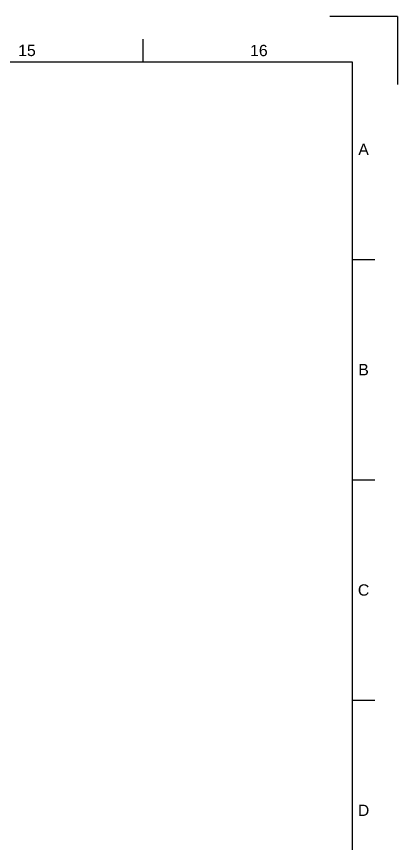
# Model space of a CAD drawing. Header units: millimetres. Extents: x 0 to 841, y 0 to 594.
# Drawn here: x 756.7 to 841, y 411.3 to 594 of the extents above; entities that cross this region are included whole.
import ezdxf
from ezdxf.enums import TextEntityAlignment as Align

# ---------------------------------------------------------------- set-up
doc = ezdxf.new("R2010")
doc.units = ezdxf.units.MM
doc.header["$LTSCALE"] = 0.75
doc.layers.add('Border', color=7, linetype='Continuous', lineweight=25)
doc.styles.add('FusionTitle', font='')
doc.styles.get('FusionTitle').set_extended_font_data('Arial Unicode MS')

# ---------------------------------------------------------------- blocks, each defined once
blk = doc.blocks.new('ISO_A1_SHEET')
at = {"layer": 'Border'}
for p, q in [((841, 594), (826, 594)), ((841, 594), (841, 579)), ((784.6875, 589), (784.6875, 584)), ((20, 584), (831, 584)), ((831, 584), (831, 10)), ((831, 540.333333), (836, 540.333333)), ((831, 491.666666), (836, 491.666666)), ((831, 443), (836, 443))]:
    blk.add_line(p, q, dxfattribs=at)
at = {"layer": 'Border', "style": 'FusionTitle'}
for s, p in [('15', (759.03125, 586.5)), ('16', (810.34375, 586.5)), ('A', (833.5, 564.666666)), ('B', (833.5, 516)), ('C', (833.5, 467.333333)), ('D', (833.5, 418.666667))]:
    blk.add_text(s, height=2.5, dxfattribs=at).set_placement(p, align=Align.MIDDLE)

msp = doc.modelspace()

# ---------------------------------------------------------------- block references
at = {"layer": 'Border'}
msp.add_blockref('ISO_A1_SHEET', (0, 0), dxfattribs=at)

doc.saveas('drawing.dxf')
